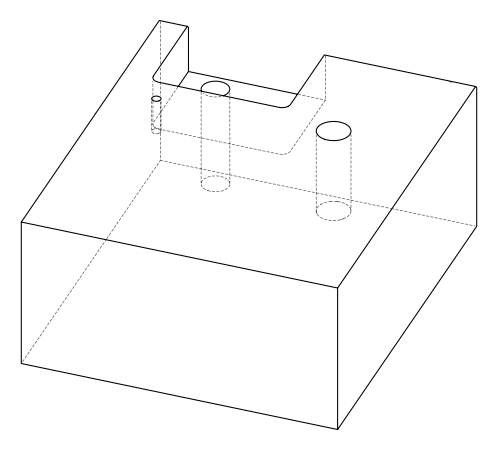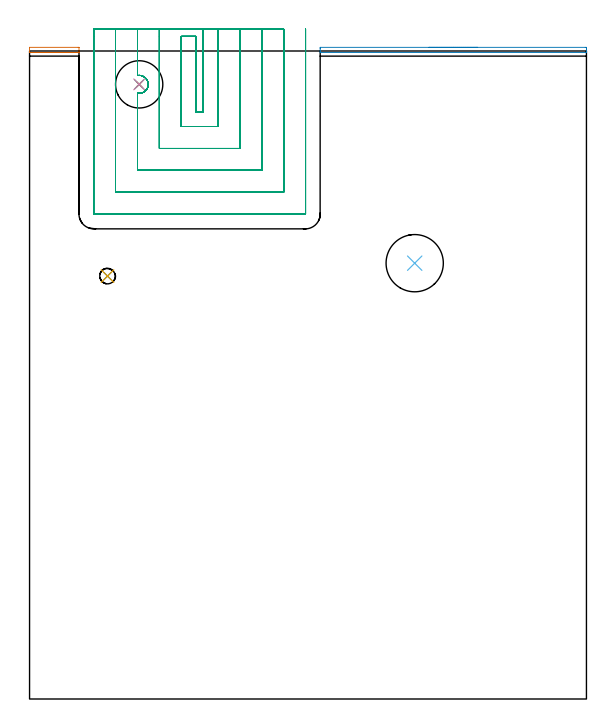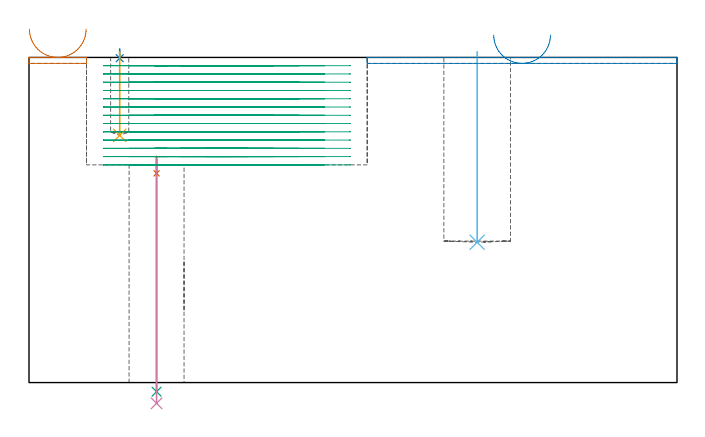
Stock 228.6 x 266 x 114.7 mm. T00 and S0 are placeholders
(PLAN: 9 operations, 6 tool changes, 37.6 min)
(1 SPOT_DRILL | STEP1HOLE | NXT0321_9005460120000 | 0.06 min | 4462 mm3)
(2 SPOT_DRILL_1 | STEP1POCKET | NXT0321_9005460120000 | 0.03 min | 0 mm3)
(3 DRILL_THROUGH_HOLE_INTO_CENTER | STEP1HOLE | NXT0301_065 | 0.34 min | 5183 mm3)
(4 DRILL_TO_ENLARGE_THROUGH_HOLE | STEP1HOLE | UGT0301_261 | 0.35 min | 24233 mm3)
(5 DRILL_BLIND_HOLE_INTO_CENTER | STEP1POCKET | NXT0301_035 | 0.12 min | 857 mm3)
(6 INDEXABLE_INSERT_DRILL_BLIND_HOLE_FROM_SOLID | STEP1POCKET_1 | NXT0302_018 | 0.27 min | 28143 mm3)
(7 AREA_MILL | FG_CHAMFER_SURFACE | UGT0205_001 | 0.31 min | 48 mm3)
(8 AREA_MILL_1 | FG_CHAMFER_SURFACE_1 | UGT0205_001 | 1.02 min | 245 mm3)
(9 MILL_SLOT | SLOT_PARTIAL_RECTANGULAR | NXT0201_011 | Follow Part, ap 3, ae 75% | 35.15 min | 262114 mm3)
(TOOL NXT0321_9005460120000 | NC Spot Drill, 142deg, 12mm, Carbide, Uncoated | D12 PA142 FL30 Z2)
(TOOL NXT0301_065 | Carbide Drill 9.4mm [860.1-0940-075A1-MM 2214] | D9.4 PA140 FL98 Z2)
(TOOL UGT0301_261 | Twist Drill 19.4 mm | D19.4 PA118 FL140 Z2)
(TOOL NXT0301_035 | Carbide Drill 6.4mm [860.1-0640-032A1-MM 2214] | D6.4 PA140 FL53 Z2)
(TOOL NXT0302_018 | Index. Insert Drill 23.5mm [880-D2350L25-03] | D23.5 PA176 FL71 Z2)
(TOOL UGT0205_001 | Chamfer Mill 20 x 3 x 45 deg. | D20 FL50 Z2)
(TOOL NXT0201_011 | ENDMILL 12mm [2P460-1200-NA 1630] | D12 FL38 Z6)
(OP 1 SPOT_DRILL)
G17 G21 G94 G90
T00 M6
G54
G17 G0 G90 X45. Y252.3 S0 M3
G43 Z124.7 H0
G94 G81 G98 Z73.8 F250. R79.8
G80
M5
M2
(OP 2 SPOT_DRILL_1)
G17 G21 G94 G90
T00 M6
G54
G17 G0 G90 X32. Y173.6 S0 M3
G43 Z124.7 H0
G94 G81 G98 Z114.425 F250. R117.7
G80
M5
M2
(OP 3 DRILL_THROUGH_HOLE_INTO_CENTER)
G17 G21 G94 G90
T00 M6
G54
G17 G0 G90 X45. Y252.3 S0 M3
G43 Z124.7 H1
G94 G73 G98 Z-3.211 F250. Q8.89 R78.8
G80
M5
M2
(OP 4 DRILL_TO_ENLARGE_THROUGH_HOLE)
G17 G21 G94 G90
T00 M6
G54
G17 G0 G90 X45. Y252.3 S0 M3
G43 Z124.7 H0
G94 G73 G98 Z-7.328 F250. Q16.826 R78.8
G80
M5
M2
(OP 5 DRILL_BLIND_HOLE_INTO_CENTER)
G17 G21 G94 G90
T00 M6
G54
G17 G0 G90 X32. Y173.6 S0 M3
G43 Z124.7 H1
G94 G81 G98 Z87.2 F250. R116.7
G80
M5
M2
(OP 6 INDEXABLE_INSERT_DRILL_BLIND_HOLE_FROM_SOLID)
G17 G21 G94 G90
T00 M6
G54
G17 G0 G90 X158.1 Y178.9 S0 M3
G43 Z124.7 H1
G94 G81 G98 Z49.5 F250. R116.7
G80
M5
M2
(OP 7 AREA_MILL)
G17 G21 G94 G90
T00 M6
G54
G17 G0 G90 X20.15 Y265.4 S1061 M3
G43 Z124.7 H0
G94 G1 X20.112 Z123.828 F250.
X19.998 Z122.963
X19.809 Z122.112
X19.547 Z121.28
X19.213 Z120.474
X18.81 Z119.7
X18.342 Z118.964
X17.81 Z118.272
X17.221 Z117.629
X16.578 Z117.039
X15.886 Z116.508
X15.15 Z116.04
X14.376 Z115.637
X13.57 Z115.303
X12.738 Z115.041
X11.886 Z114.852
X11.022 Z114.738
X10.15 Z114.7
X0.012
X0.004 Y265.403 Z114.696
X0.002 Y265.404 Z114.695
X0. Y265.433 Z114.667
Y267.493 Z112.607
X0.012 Y267.5 Z112.6
X19.99 Y267.499 Z112.601
X20.288 Y267.495 Z112.605
X20.3 Y267.493 Z112.607
Y265.433 Z114.666
X20.298 Y265.404 Z114.695
X20.296 Y265.403 Z114.696
X20.288 Y265.4 Z114.7
X10.15
X9.278 Z114.738
X8.414 Z114.852
X7.562 Z115.041
X6.73 Z115.303
X5.924 Z115.637
X5.15 Z116.04
X4.414 Z116.508
X3.722 Z117.039
X3.079 Z117.629
X2.49 Z118.272
X1.958 Z118.964
X1.49 Z119.7
X1.087 Z120.474
X0.753 Z121.28
X0.491 Z122.112
X0.302 Z122.963
X0.188 Z123.828
X0.15 Z124.7
M5
M2
(OP 8 AREA_MILL_1)
G17 G21 G94 G90
T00 M6
G54
G17 G0 G90 X163.95 Y267.5 S1061 M3
G43 Z124.7 H0
Z122.6
G94 G1 X163.988 Z121.728 F250.
X164.102 Z120.863
X164.291 Z120.012
X164.553 Z119.18
X164.887 Z118.374
X165.29 Z117.6
X165.758 Z116.864
X166.29 Z116.172
X166.879 Z115.529
X167.522 Z114.939
X168.214 Z114.408
X168.95 Z113.94
X169.724 Z113.537
X170.53 Z113.203
X171.362 Z112.941
X172.213 Z112.752
X173.078 Z112.638
X173.95 Z112.6
X228.13 Y267.499 Z112.601
X228.431 Y267.496 Z112.604
X228.598 Y267.491 Z112.605
X228.6 Y267.232 Z112.864
Y266.896 Z113.199
Y266.223 Z113.877
Y265.855 Z114.244
X228.593 Y265.457 Z114.635
X228.59 Y265.403 Z114.688
X228.431 Y265.4 Z114.7
X119.468
X119.31 Y265.403 Z114.688
X119.307 Y265.457 Z114.635
X119.3 Y265.856 Z114.244
Y266.223 Z113.877
Y266.896 Z113.199
Y267.232 Z112.864
X119.302 Y267.491 Z112.605
X119.469 Y267.5 Z112.6
X173.95
X174.822 Z112.638
X175.686 Z112.752
X176.538 Z112.941
X177.37 Z113.203
X178.176 Z113.537
X178.95 Z113.94
X179.686 Z114.408
X180.378 Z114.939
X181.021 Z115.529
X181.61 Z116.172
X182.142 Z116.864
X182.61 Z117.6
X183.013 Z118.374
X183.347 Z119.18
X183.609 Z120.012
X183.798 Z120.863
X183.912 Z121.728
X183.95 Z122.6
G0 Z124.7
M5
M2
(OP 9 MILL_SLOT)
G17 G21 G94 G90
T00 M6
G54
G17 G0 G90 X71.3 Y275. S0 M3
G43 Z124.7 H1
Z111.785
G94 G1 Y272. F250.
Y241. F500.
X68.3
Y272.
X62.3
Y235.
X77.3
Y272.
Y275. F250.
X53.3
Y272.
Y226. F500.
X86.3
Y272.
Y275. F250.
X44.3
Y272.
Y255.928 F500.
G2 X46.109 Y255.827 R3.71
X48.433 Y250.926 R3.711
G1 X48.392 Y250.826
G2 X44.3 Y248.671 R3.721
G1 Y217.
X95.3
Y272.
Y275. F250.
X35.3
Y272.
Y208. F500.
X104.3
Y272.
Y275. F250.
X26.3
Y272.
Y199.1 F500.
X26.305 Y199.045
X26.345 Y199.005
X26.4 Y199.
X113.2
X113.255 Y199.005
X113.295 Y199.045
X113.3 Y199.1
Y272.
Y275. F250.
G0 X71.3 Z108.869
G1 Y272.
Y241. F500.
X68.3
Y272.
X62.3
Y235.
X77.3
Y272.
Y275. F250.
X53.3
Y272.
Y226. F500.
X86.3
Y272.
Y275. F250.
X44.3
Y272.
Y255.928 F500.
G2 X46.109 Y255.827 R3.71
X48.392 Y250.826 R3.711
X44.3 Y248.671 R3.721
G1 Y217.
X95.3
Y272.
Y275. F250.
X35.3
Y272.
Y208. F500.
X104.3
Y272.
Y275. F250.
X26.3
Y272.
Y199.1 F500.
X26.305 Y199.045
X26.345 Y199.005
X26.4 Y199.
X113.2
X113.255 Y199.005
X113.295 Y199.045
X113.3 Y199.1
Y272.
Y275. F250.
G0 X71.3 Z105.954
G1 Y272.
Y241. F500.
X68.3
Y272.
X62.3
Y235.
X77.3
Y272.
Y275. F250.
X53.3
Y272.
Y226. F500.
X86.3
Y272.
Y275. F250.
X44.3
Y272.
Y255.93 F500.
G2 X45.978 Y255.866 R3.699
G1 X46.146 Y255.815
G2 X48.483 Y251.06 R3.711
X48.392 Y250.826 R3.715
X44.3 Y248.671 R3.721
G1 Y217.
X95.3
Y272.
Y275. F250.
X35.3
Y272.
Y208. F500.
X104.3
Y272.
Y275. F250.
X26.3
Y272.
Y199.1 F500.
X26.305 Y199.045
X26.345 Y199.005
X26.4 Y199.
X113.2
X113.255 Y199.005
X113.295 Y199.045
X113.3 Y199.1
Y272.
Y275. F250.
G0 X71.3 Z103.038
G1 Y272.
Y241. F500.
X68.3
Y272.
X62.3
Y235.
X77.3
Y272.
Y275. F250.
X53.3
Y272.
Y226. F500.
X86.3
Y272.
Y275. F250.
X44.3
Y272.
Y255.93 F500.
G2 X45.98 Y255.865 R3.699
G1 X46.146 Y255.815
G2 X48.483 Y251.06 R3.711
X48.392 Y250.826 R3.715
X44.3 Y248.671 R3.721
G1 Y217.
X95.3
Y272.
Y275. F250.
X35.3
Y272.
Y208. F500.
X104.3
Y272.
Y275. F250.
X26.3
Y272.
Y199.1 F500.
X26.305 Y199.045
X26.345 Y199.005
X26.4 Y199.
X113.2
X113.255 Y199.005
X113.295 Y199.045
X113.3 Y199.1
Y272.
Y275. F250.
G0 X71.3 Z100.123
G1 Y272.
Y241. F500.
X68.3
Y272.
X62.3
Y235.
X77.3
Y272.
Y275. F250.
X53.3
Y272.
Y226. F500.
X86.3
Y272.
Y275. F250.
X44.3
Y272.
Y255.93 F500.
G2 X46.109 Y255.827 R3.699
X48.392 Y250.826 R3.711
X44.3 Y248.671 R3.721
G1 Y217.
X95.3
Y272.
Y275. F250.
X35.3
Y272.
Y208. F500.
X104.3
Y272.
Y275. F250.
X26.3
Y272.
Y199.1 F500.
X26.305 Y199.045
X26.345 Y199.005
X26.4 Y199.
X113.2
X113.255 Y199.005
X113.295 Y199.045
X113.3 Y199.1
Y272.
Y275. F250.
G0 X71.3 Z97.208
G1 Y272.
Y241. F500.
X68.3
Y272.
X62.3
Y235.
X77.3
Y272.
Y275. F250.
X53.3
Y272.
Y226. F500.
X86.3
Y272.
Y275. F250.
X44.3
Y272.
Y255.93 F500.
G2 X46.109 Y255.827 R3.699
X48.392 Y250.826 R3.711
X44.3 Y248.671 R3.721
G1 Y217.
X95.3
Y272.
Y275. F250.
X35.3
Y272.
Y208. F500.
X104.3
Y272.
Y275. F250.
X26.3
Y272.
Y199.1 F500.
X26.305 Y199.045
X26.345 Y199.005
X26.4 Y199.
X113.2
X113.255 Y199.005
X113.295 Y199.045
X113.3 Y199.1
Y272.
Y275. F250.
G0 X71.3 Z94.292
G1 Y272.
Y241. F500.
X68.3
Y272.
X62.3
Y235.
X77.3
Y272.
Y275. F250.
X53.3
Y272.
Y226. F500.
X86.3
Y272.
Y275. F250.
X44.3
Y272.
Y255.93 F500.
G2 X46.109 Y255.827 R3.699
X48.607 Y251.494 R3.711
X48.387 Y250.816 R3.711
G1 X48.349 Y250.731
G2 X44.3 Y248.671 R3.721
G1 Y217.
X95.3
Y272.
Y275. F250.
X35.3
Y272.
Y208. F500.
X104.3
Y272.
Y275. F250.
X26.3
Y272.
Y199.1 F500.
X26.305 Y199.045
X26.345 Y199.005
X26.4 Y199.
X113.2
X113.255 Y199.005
X113.295 Y199.045
X113.3 Y199.1
Y272.
Y275. F250.
G0 X71.3 Z91.377
G1 Y272.
Y241. F500.
X68.3
Y272.
X62.3
Y235.
X77.3
Y272.
Y275. F250.
X53.3
Y272.
Y226. F500.
X86.3
Y272.
Y275. F250.
X44.3
Y272.
Y255.93 F500.
G2 X46.109 Y255.827 R3.699
X48.607 Y251.494 R3.711
X48.387 Y250.816 R3.711
G1 X48.349 Y250.731
G2 X44.3 Y248.671 R3.721
G1 Y217.
X95.3
Y272.
Y275. F250.
X35.3
Y272.
Y208. F500.
X104.3
Y272.
Y275. F250.
X26.3
Y272.
Y199.1 F500.
X26.305 Y199.045
X26.345 Y199.005
X26.4 Y199.
X113.2
X113.255 Y199.005
X113.295 Y199.045
X113.3 Y199.1
Y272.
Y275. F250.
G0 X71.3 Z88.462
G1 Y272.
Y241. F500.
X68.3
Y272.
X62.3
Y235.
X77.3
Y272.
Y275. F250.
X53.3
Y272.
Y226. F500.
X86.3
Y272.
Y275. F250.
X44.3
Y272.
Y255.93 F500.
G2 X46.109 Y255.827 R3.699
X48.392 Y250.826 R3.711
X44.3 Y248.671 R3.721
G1 Y217.
X95.3
Y272.
Y275. F250.
X35.3
Y272.
Y208. F500.
X104.3
Y272.
Y275. F250.
X26.3
Y272.
Y199.1 F500.
X26.305 Y199.045
X26.345 Y199.005
X26.4 Y199.
X113.2
X113.255 Y199.005
X113.295 Y199.045
X113.3 Y199.1
Y272.
Y275. F250.
G0 X71.3 Z85.546
G1 Y272.
Y241. F500.
X68.3
Y272.
X62.3
Y235.
X77.3
Y272.
Y275. F250.
X53.3
Y272.
Y226. F500.
X86.3
Y272.
Y275. F250.
X44.3
Y272.
Y255.93 F500.
G2 X46.116 Y255.825 R3.699
X47.319 Y255.174 R3.711
X48.592 Y251.43 R3.711
X48.39 Y250.822 R3.711
G1 X48.338 Y250.709
G2 X44.3 Y248.671 R3.721
G1 Y217.
X95.3
Y272.
Y275. F250.
X35.3
Y272.
Y208. F500.
X104.3
Y272.
Y275. F250.
X26.3
Y272.
Y199.1 F500.
X26.305 Y199.045
X26.345 Y199.005
X26.4 Y199.
X113.2
X113.255 Y199.005
X113.295 Y199.045
X113.3 Y199.1
Y272.
Y275. F250.
G0 X71.3 Z82.631
G1 Y272.
Y241. F500.
X68.3
Y272.
X62.3
Y235.
X77.3
Y272.
Y275. F250.
X53.3
Y272.
Y226. F500.
X86.3
Y272.
Y275. F250.
X44.3
Y272.
Y255.93 F500.
G2 X46.116 Y255.825 R3.699
X47.319 Y255.174 R3.711
X48.592 Y251.43 R3.711
X48.39 Y250.822 R3.711
G1 X48.338 Y250.709
G2 X44.3 Y248.671 R3.721
G1 Y217.
X95.3
Y272.
Y275. F250.
X35.3
Y272.
Y208. F500.
X104.3
Y272.
Y275. F250.
X26.3
Y272.
Y199.1 F500.
X26.305 Y199.045
X26.345 Y199.005
X26.4 Y199.
X113.2
X113.255 Y199.005
X113.295 Y199.045
X113.3 Y199.1
Y272.
Y275. F250.
G0 X71.3 Z79.715
G1 Y272.
Y241. F500.
X68.3
Y272.
X62.3
Y235.
X77.3
Y272.
Y275. F250.
X53.3
Y272.
Y226. F500.
X86.3
Y272.
Y275. F250.
X44.3
Y272.
Y255.93 F500.
G2 X46.109 Y255.827 R3.699
X48.392 Y250.826 R3.711
X44.3 Y248.671 R3.721
G1 Y217.
X95.3
Y272.
Y275. F250.
X35.3
Y272.
Y208. F500.
X104.3
Y272.
Y275. F250.
X26.3
Y272.
Y199.1 F500.
X26.305 Y199.045
X26.345 Y199.005
X26.4 Y199.
X113.2
X113.255 Y199.005
X113.295 Y199.045
X113.3 Y199.1
Y272.
Y275. F250.
G0 X71.3 Z76.8
G1 Y272.
Y241. F500.
X68.3
Y272.
X62.3
Y235.
X77.3
Y272.
Y275. F250.
X53.3
Y272.
Y226. F500.
X86.3
Y272.
Y275. F250.
X44.3
Y272.
Y255.93 F500.
G2 X46.109 Y255.827 R3.699
X48.392 Y250.826 R3.712
X44.3 Y248.671 R3.721
G1 Y217.
X95.3
Y272.
Y275. F250.
X35.3
Y272.
Y208. F500.
X104.3
Y272.
Y275. F250.
X26.3
Y272.
Y199.1 F500.
X26.305 Y199.045
X26.345 Y199.005
X26.4 Y199.
X113.2
X113.255 Y199.005
X113.295 Y199.045
X113.3 Y199.1
Y272.
Y275. F250.
G0 Z124.7
M5
M2
